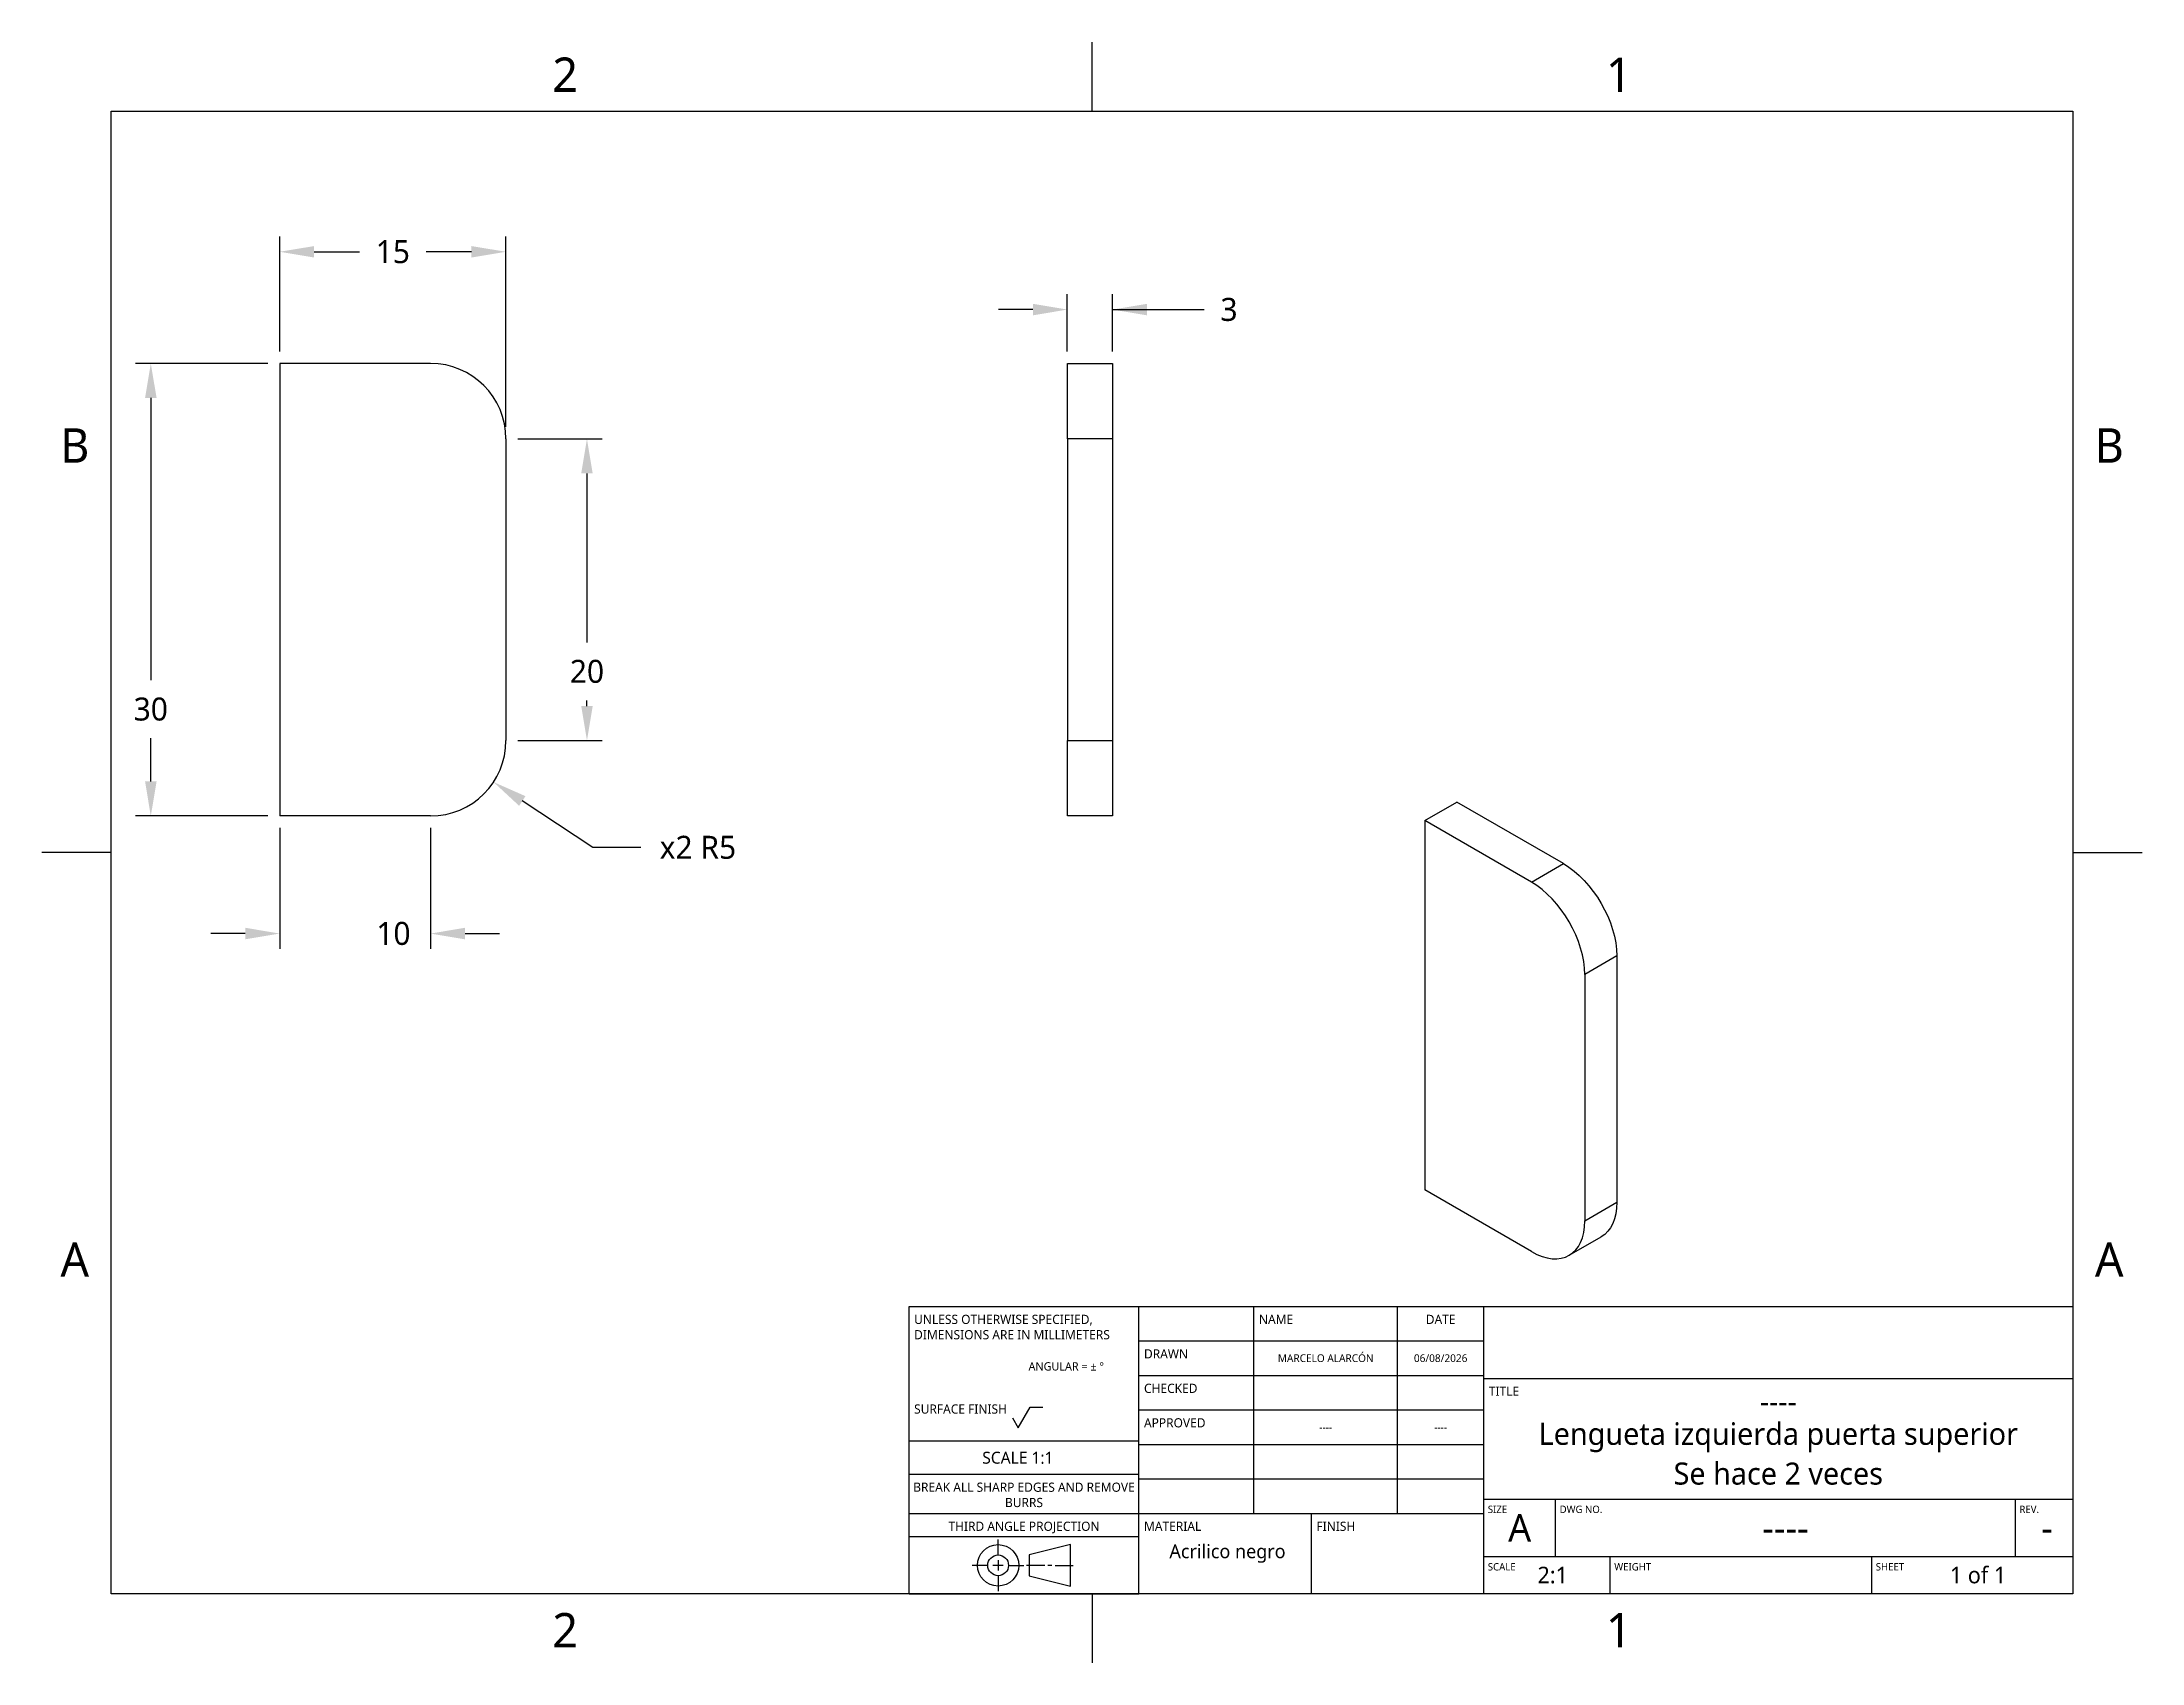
# Model space of a CAD drawing. Extents: x 1 to 279, y 0 to 215.
import ezdxf

# ---------------------------------------------------------------- set-up
doc = ezdxf.new("R2010")
doc.units = 0
doc.header["$LTSCALE"] = 0.5
doc.header["$MEASUREMENT"] = 0
doc.header["$PDMODE"] = 33
doc.header["$PDSIZE"] = 1
doc.layers.get('DEFPOINTS').update_dxf_attribs({"linetype": 'CONTINUOUS'})
for name, color, linetype in [('ANNOTATION_TEXT', 7, 'CONTINUOUS'), ('BORDER_FRAME', 7, 'CONTINUOUS'), ('BORDER_ZONES', 7, 'CONTINUOUS'), ('TANGENT_LINES', 7, 'CONTINUOUS'), ('TITLE_BLOCK', 7, 'CONTINUOUS'), ('VISIBLE', 7, 'CONTINUOUS')]:
    doc.layers.add(name, color=color, linetype=linetype)
doc.styles.add('ONSHAPE-STANDARD', font='NotoSans-Regular.ttf')
doc.styles.add('ONSHAPE-STANDARD-DIMENSION', font='')
doc.styles.add('ONSHAPE-STANDARD-FIELDS', font='')
doc.styles.get('ONSHAPE-STANDARD-DIMENSION').set_extended_font_data('Noto Sans')
doc.styles.get('ONSHAPE-STANDARD-FIELDS').set_extended_font_data('Noto Sans')
doc.dimstyles.new('ONSHAPE-STANDARD$0', dxfattribs={"dimscale": 25.4, "dimtxt": 0.12, "dimasz": 0.18, "dimexe": 0.08, "dimexo": 0.0625, "dimgap": 0.09, "dimtad": 0, "dimtih": 1, "dimtoh": 1, "dimlfac": 25.4, "dimzin": 11, "dimtxsty": 'ONSHAPE-STANDARD-DIMENSION', "dimcen": 0.09, "dimclrd": 7, "dimclre": 7, "dimclrt": 7, "dimadec": 1, "dimazin": 3, "dimtfac": 1, "dimtofl": 0, "dimtmove": 0, "dimatfit": 3, "dimtolj": 1, "dimtzin": 11})
doc.dimstyles.new('ONSHAPE-STANDARD$4', dxfattribs={"dimscale": 25.4, "dimtxt": 0.12, "dimasz": 0.18, "dimexe": 0.08, "dimexo": 0.0625, "dimgap": 0.09, "dimtad": 0, "dimtih": 1, "dimtoh": 1, "dimlfac": 25.4, "dimzin": 11, "dimtxsty": 'ONSHAPE-STANDARD-DIMENSION', "dimcen": 0, "dimclrd": 7, "dimclre": 7, "dimclrt": 7, "dimadec": 1, "dimazin": 3, "dimtfac": 1, "dimtofl": 0, "dimtmove": 0, "dimatfit": 3, "dimtolj": 1, "dimtzin": 11})

# ---------------------------------------------------------------- blocks, each defined once
blk = doc.blocks.new('*D1')
at = {"layer": 'ANNOTATION_TEXT', "color": 7}
for p, q in [((30.89, 172.79), (13.36, 172.79)), ((15.39, 168.22), (15.39, 130.79)), ((15.39, 117.37), (15.39, 123.1)), ((30.89, 112.79), (13.36, 112.79))]:
    blk.add_line(p, q, dxfattribs=at)
for points in [[(16.16, 168.22), (14.63, 168.22), (15.39, 172.79)], [(14.63, 117.37), (16.16, 117.37), (15.39, 112.79)]]:
    blk.add_solid(points, dxfattribs=at)
at = {"layer": 'DEFPOINTS', "color": 0}
for p in [(32.48, 172.79), (15.39, 112.79), (15.39, 112.79), (32.48, 112.79)]:
    blk.add_point(p, dxfattribs=at)
at = {"layer": 'ANNOTATION_TEXT', "color": 7, "insert": (15.39, 126.95), "char_height": 3.048, "attachment_point": 5, "style": 'ONSHAPE-STANDARD-DIMENSION'}
blk.add_mtext('\\A1;30', dxfattribs=at)
blk = doc.blocks.new('*D2')
at = {"layer": 'ANNOTATION_TEXT', "color": 7}
for p, q in [((32.48, 111.21), (32.48, 95.17)), ((52.48, 111.21), (52.48, 95.17)), ((27.91, 97.2), (23.33, 97.2)), ((57.05, 97.2), (61.62, 97.2))]:
    blk.add_line(p, q, dxfattribs=at)
for points in [[(27.91, 96.44), (27.91, 97.97), (32.48, 97.2)], [(57.05, 97.97), (57.05, 96.44), (52.48, 97.2)]]:
    blk.add_solid(points, dxfattribs=at)
at = {"layer": 'DEFPOINTS', "color": 0}
for p in [(32.48, 112.79), (52.48, 112.79), (32.48, 97.2), (32.48, 97.2)]:
    blk.add_point(p, dxfattribs=at)
at = {"layer": 'ANNOTATION_TEXT', "color": 7, "insert": (47.56, 97.2), "char_height": 3.048, "attachment_point": 5, "style": 'ONSHAPE-STANDARD-DIMENSION'}
blk.add_mtext('\\A1;10', dxfattribs=at)
blk = doc.blocks.new('*D3')
at = {"layer": 'ANNOTATION_TEXT', "color": 7}
for p, q in [((74.01, 108.62), (64.65, 114.78)), ((80.38, 108.62), (74.01, 108.62))]:
    blk.add_line(p, q, dxfattribs=at)
blk.add_solid([(65.07, 115.42), (64.23, 114.14), (60.83, 117.29)], dxfattribs=at)
at = {"layer": 'DEFPOINTS', "color": 0}
for p in [(52.48, 122.79), (60.83, 117.29)]:
    blk.add_point(p, dxfattribs=at)
at = {"layer": 'ANNOTATION_TEXT', "color": 7, "insert": (87.93, 108.62), "char_height": 3.048, "attachment_point": 5, "style": 'ONSHAPE-STANDARD-DIMENSION'}
blk.add_mtext('\\A1;x2 R5', dxfattribs=at)
blk = doc.blocks.new('*D4')
at = {"layer": 'ANNOTATION_TEXT', "color": 7}
for p, q in [((136.91, 174.38), (136.91, 181.97)), ((142.91, 174.38), (142.91, 181.97)), ((132.34, 179.94), (127.77, 179.94)), ((142.91, 179.94), (155.06, 179.94)), ((147.49, 179.94), (152.06, 179.94))]:
    blk.add_line(p, q, dxfattribs=at)
for points in [[(132.34, 179.17), (132.34, 180.7), (136.91, 179.94)], [(147.49, 180.7), (147.49, 179.17), (142.91, 179.94)]]:
    blk.add_solid(points, dxfattribs=at)
at = {"layer": 'DEFPOINTS', "color": 0}
for p in [(142.91, 179.94), (142.91, 179.94), (136.91, 172.79), (142.91, 172.79)]:
    blk.add_point(p, dxfattribs=at)
at = {"layer": 'ANNOTATION_TEXT', "color": 7, "insert": (158.35, 179.94), "char_height": 3.048, "attachment_point": 5, "style": 'ONSHAPE-STANDARD-DIMENSION'}
blk.add_mtext('\\A1;3', dxfattribs=at)
blk = doc.blocks.new('*D5')
at = {"layer": 'ANNOTATION_TEXT', "color": 7}
for p, q in [((64.07, 162.79), (75.25, 162.79)), ((73.22, 158.22), (73.22, 135.79)), ((73.22, 127.37), (73.22, 128.1)), ((64.07, 122.79), (75.25, 122.79))]:
    blk.add_line(p, q, dxfattribs=at)
for points in [[(73.98, 158.22), (72.46, 158.22), (73.22, 162.79)], [(72.46, 127.37), (73.98, 127.37), (73.22, 122.79)]]:
    blk.add_solid(points, dxfattribs=at)
at = {"layer": 'DEFPOINTS', "color": 0}
for p in [(62.48, 162.79), (62.48, 122.79), (73.22, 122.79), (73.22, 122.79)]:
    blk.add_point(p, dxfattribs=at)
at = {"layer": 'ANNOTATION_TEXT', "color": 7, "insert": (73.22, 131.95), "char_height": 3.048, "attachment_point": 5, "style": 'ONSHAPE-STANDARD-DIMENSION'}
blk.add_mtext('\\A1;20', dxfattribs=at)
blk = doc.blocks.new('*D6')
at = {"layer": 'ANNOTATION_TEXT', "color": 7}
for p, q in [((32.48, 174.38), (32.48, 189.63)), ((62.48, 164.38), (62.48, 189.63)), ((37.05, 187.6), (43.07, 187.6)), ((57.91, 187.6), (51.89, 187.6))]:
    blk.add_line(p, q, dxfattribs=at)
for points in [[(37.05, 188.36), (37.05, 186.84), (32.48, 187.6)], [(57.91, 186.84), (57.91, 188.36), (62.48, 187.6)]]:
    blk.add_solid(points, dxfattribs=at)
at = {"layer": 'DEFPOINTS', "color": 0}
for p in [(32.48, 187.6), (32.48, 187.6), (32.48, 172.79), (62.48, 162.79)]:
    blk.add_point(p, dxfattribs=at)
at = {"layer": 'ANNOTATION_TEXT', "color": 7, "insert": (47.48, 187.6), "char_height": 3.048, "attachment_point": 5, "style": 'ONSHAPE-STANDARD-DIMENSION'}
blk.add_mtext('\\A1;15', dxfattribs=at)

msp = doc.modelspace()

# ---------------------------------------------------------------- linework, layer by layer
at = {"layer": 'BORDER_FRAME'}
for p, q in [((10.135, 9.652), (10.135, 206.248)), ((10.135, 206.248), (270.231, 206.248)), ((270.231, 206.248), (270.231, 9.652)), ((270.231, 9.652), (10.135, 9.652))]:
    msp.add_line(p, q, dxfattribs=at)
at = {"layer": 'BORDER_ZONES'}
for p, q in [((140.183, 206.248), (140.183, 215.417)), ((10.135, 107.95), (0.965, 107.95)), ((270.231, 107.95), (279.4, 107.95)), ((140.183, 9.652), (140.183, 0.483))]:
    msp.add_line(p, q, dxfattribs=at)
at = {"layer": 'TANGENT_LINES'}
for p, q in [((142.914, 162.794), (136.914, 162.794)), ((136.914, 122.794), (142.914, 122.794)), ((198.449, 104.025), (202.692, 106.474)), ((209.763, 94.227), (205.52, 91.777)), ((205.52, 59.118), (209.763, 61.567))]:
    msp.add_line(p, q, dxfattribs=at)
at = {"layer": 'TITLE_BLOCK'}
for p, q in [((115.926, 9.652), (115.926, 47.752)), ((115.926, 47.752), (146.406, 47.752)), ((146.406, 9.652), (146.406, 47.752)), ((146.406, 47.752), (192.126, 47.752)), ((161.646, 20.32), (161.646, 47.752)), ((180.696, 20.32), (180.696, 47.752)), ((192.126, 9.652), (192.126, 47.752)), ((192.126, 47.752), (270.231, 47.752)), ((146.406, 43.18), (192.126, 43.18)), ((146.406, 38.608), (192.126, 38.608)), ((192.126, 38.227), (270.231, 38.227)), ((130.404, 31.649), (132.004, 34.421)), ((132.004, 34.421), (133.68, 34.421)), ((146.406, 34.036), (192.126, 34.036)), ((129.642, 32.969), (130.404, 31.649)), ((115.926, 29.921), (146.406, 29.921)), ((146.406, 29.464), (192.126, 29.464)), ((115.926, 25.502), (146.406, 25.502)), ((146.406, 24.892), (192.126, 24.892)), ((115.926, 20.32), (146.406, 20.32)), ((146.406, 20.32), (192.126, 20.32)), ((169.266, 9.652), (169.266, 20.32)), ((192.126, 22.225), (270.231, 22.225)), ((201.651, 14.605), (201.651, 22.225)), ((262.611, 14.605), (262.611, 22.225)), ((115.926, 17.272), (146.406, 17.272)), ((127.737, 14.803), (127.737, 16.861)), ((127.737, 14.117), (127.737, 12.746)), ((137.338, 16.175), (131.851, 14.803)), ((131.851, 14.803), (131.851, 12.06)), ((137.338, 10.688), (137.338, 16.175)), ((192.126, 14.605), (270.231, 14.605)), ((208.89, 9.652), (208.89, 14.605)), ((243.561, 9.652), (243.561, 14.605)), ((126.365, 13.432), (124.308, 13.432)), ((128.422, 13.432), (127.051, 13.432)), ((127.737, 12.06), (127.737, 10.003)), ((129.108, 13.432), (131.166, 13.432)), ((133.909, 13.432), (131.508, 13.432)), ((131.851, 12.06), (137.338, 10.688)), ((134.869, 13.432), (134.32, 13.432)), ((135.28, 13.432), (137.681, 13.432)), ((115.926, 9.652), (146.406, 9.652))]:
    msp.add_line(p, q, dxfattribs=at)
for radius in [2.743, 1.372]:
    msp.add_circle((127.737, 13.432), radius, dxfattribs=at)
at = {"layer": 'VISIBLE'}
for p, q in [((32.479, 172.794), (32.479, 112.794)), ((52.479, 172.794), (32.479, 172.794)), ((136.914, 172.794), (142.914, 172.794)), ((136.914, 162.794), (136.914, 172.794)), ((142.914, 172.794), (142.914, 162.794)), ((62.479, 162.794), (62.479, 122.794)), ((136.914, 162.794), (136.914, 122.794)), ((142.914, 162.794), (142.914, 122.794)), ((136.914, 112.794), (136.914, 122.794)), ((142.914, 122.794), (142.914, 112.794)), ((184.307, 112.19), (188.549, 114.639)), ((202.692, 106.474), (188.549, 114.639)), ((52.479, 112.794), (32.479, 112.794)), ((142.914, 112.794), (136.914, 112.794)), ((198.449, 104.025), (184.307, 112.19)), ((184.307, 112.19), (184.307, 63.2)), ((209.763, 94.227), (209.763, 61.567)), ((205.52, 91.777), (205.52, 59.118)), ((198.449, 55.035), (184.307, 63.2)), ((203.449, 54.54), (207.692, 56.989))]:
    msp.add_line(p, q, dxfattribs=at)
for centre, start, end in [((52.479, 162.794), 0, 90), ((52.479, 122.794), 270, 0)]:
    msp.add_arc(centre, 10, start, end, dxfattribs=at)
at = {"layer": 'VISIBLE', "extrusion": (0, 0, -1)}
for centre, start_param, end_param in [((202.692, 98.309), 0.7853982, 2.3561945), ((202.692, 65.65), 2.3561945, 3.1415927)]:
    msp.add_ellipse(centre, major_axis=(-5, 8.66), ratio=0.5773503, start_param=start_param, end_param=end_param, dxfattribs=at)
at = {"layer": 'VISIBLE'}
for centre, start_param, end_param in [((198.449, 95.86), 0.7853982, 2.3561945), ((198.449, 63.2), 11.7809725, 13.3517688)]:
    msp.add_ellipse(centre, major_axis=(5, -8.66), ratio=0.5773503, start_param=start_param, end_param=end_param, dxfattribs=at)

# ---------------------------------------------------------------- texts
at = {"layer": 'BORDER_ZONES', "char_height": 4.572, "attachment_point": 5, "style": 'ONSHAPE-STANDARD'}
for s, insert in [('2', (70.333, 211.074)), ('1', (210.033, 211.074)), ('B', (5.309, 161.925)), ('B', (275.057, 161.925)), ('A', (5.309, 53.975)), ('A', (275.057, 53.975)), ('2', (70.333, 4.826)), ('1', (210.033, 4.826))]:
    msp.add_mtext(s, dxfattribs=dict(at, insert=insert))
at = {"layer": 'TITLE_BLOCK'}
for s, insert, char_height, width, attachment_point, style in [('UNLESS OTHERWISE SPECIFIED, DIMENSIONS ARE IN MILLIMETERS', (116.596, 46.655), 1.2192, 29.8704, 1, 'ONSHAPE-STANDARD'), ('NAME', (162.316, 46.655), 1.2192, 18.669, 1, 'ONSHAPE-STANDARD'), ('DATE', (186.411, 46.655), 1.2192, 11.2014, 2, 'ONSHAPE-STANDARD'), ('DRAWN', (147.076, 42.083), 1.2192, 14.9352, 1, 'ONSHAPE-STANDARD'), ('^JANGULAR = ± °^J', (131.769, 42.192), 1.09728, 14.9352, 1, 'ONSHAPE-STANDARD'), ('MARCELO ALARCÓN', (171.171, 40.894), 1.02413, 19.05, 5, 'ONSHAPE-STANDARD-FIELDS'), ('06/08/2026', (186.411, 40.894), 1.0241, 11.43, 5, 'ONSHAPE-STANDARD-FIELDS'), ('CHECKED', (147.076, 37.511), 1.2192, 14.9352, 1, 'ONSHAPE-STANDARD'), ('TITLE', (192.796, 37.13), 1.2192, 9.3345, 1, 'ONSHAPE-STANDARD'), ('SURFACE FINISH', (116.596, 34.768), 1.2192, 14.9352, 1, 'ONSHAPE-STANDARD'), ('----', (231.178, 35.179), 2.9261, 70.485, 5, 'ONSHAPE-STANDARD-FIELDS'), ('APPROVED', (147.076, 32.939), 1.2192, 14.9352, 1, 'ONSHAPE-STANDARD'), ('----', (171.171, 31.75), 1.0241, 19.05, 5, 'ONSHAPE-STANDARD-FIELDS'), ('----', (186.411, 31.75), 1.0241, 11.43, 5, 'ONSHAPE-STANDARD-FIELDS'), ('Lengueta izquierda puerta superior', (231.178, 30.378), 2.92608, 70.485, 5, 'ONSHAPE-STANDARD-FIELDS'), ('{\\fNoto Sans|b0|i0|c0|p0;\\W8.76135;  }SCALE 1:1', (116.23, 28.495), 1.58496, 29.8704, 1, 'ONSHAPE-STANDARD'), ('Se hace 2 veces', (231.178, 25.578), 2.92608, 70.485, 5, 'ONSHAPE-STANDARD-FIELDS'), ('BREAK ALL SHARP EDGES AND REMOVE BURRS', (131.166, 24.404), 1.2192, 29.8704, 2, 'ONSHAPE-STANDARD'), ('SIZE', (192.662, 21.347), 0.9754, 9.3345, 1, 'ONSHAPE-STANDARD'), ('A', (196.888, 18.415), 3.658, 9.525, 5, 'ONSHAPE-STANDARD-FIELDS'), ('DWG NO.', (202.187, 21.347), 0.9754, 59.7408, 1, 'ONSHAPE-STANDARD'), ('REV.', (263.147, 21.347), 0.9754, 7.4676, 1, 'ONSHAPE-STANDARD'), ('THIRD ANGLE PROJECTION', (131.166, 19.223), 1.2192, 29.8704, 2, 'ONSHAPE-STANDARD'), ('MATERIAL', (147.076, 19.223), 1.2192, 22.4028, 1, 'ONSHAPE-STANDARD'), ('FINISH', (169.936, 19.223), 1.2192, 22.4028, 1, 'ONSHAPE-STANDARD'), ('----', (232.131, 18.415), 3.6576, 60.96, 5, 'ONSHAPE-STANDARD-FIELDS'), ('-', (266.802, 18.415), 3.658, 6.858, 5, 'ONSHAPE-STANDARD-FIELDS'), (' Acrilico negro', (157.836, 14.986), 1.8288, 22.86, 5, 'ONSHAPE-STANDARD-FIELDS'), ('SCALE', (192.662, 13.727), 0.9754, 16.42872, 1, 'ONSHAPE-STANDARD'), ('2:1', (201.27, 12.129), 2.1946, 15.24, 5, 'ONSHAPE-STANDARD-FIELDS'), ('WEIGHT', (209.426, 13.727), 0.9754, 33.97758, 1, 'ONSHAPE-STANDARD'), ('SHEET', (244.097, 13.727), 0.9754, 26.1366, 1, 'ONSHAPE-STANDARD'), ('1 of 1', (257.658, 12.129), 2.1946, 25.146, 5, 'ONSHAPE-STANDARD-FIELDS')]:
    msp.add_mtext(s, dxfattribs=dict(at, insert=insert, char_height=char_height, width=width, attachment_point=attachment_point, style=style))

# ---------------------------------------------------------------- dimensions: what is measured, and where the dimension line sits
at = {"layer": 'ANNOTATION_TEXT'}
dim = msp.add_linear_dim(base=(32.479, 187.601), p1=(62.479, 162.794), p2=(32.479, 172.794), dimstyle='ONSHAPE-STANDARD$0', override={"dimscale": 25.4, "dimlfac": 0.5, "dimpost": ''}, dxfattribs=at)
dim.commit()
dim.dimension.update_dxf_attribs({"geometry": '*D6', "text_midpoint": (47.479, 187.601), "dimtype": 160})
for base, p1, p2, angle, picture, middle in [((142.914, 179.935), (136.914, 172.794, 5), (142.914, 172.794, 5), 0, '*D4', (158.347, 179.935)), ((15.393, 112.794), (32.479, 172.794), (32.479, 112.794), 270, '*D1', (15.393, 126.946)), ((73.22, 122.794), (62.479, 162.794), (62.479, 122.794), 270, '*D5', (73.22, 131.946)), ((32.479, 97.204), (52.479, 112.794), (32.479, 112.794), 180, '*D2', (47.557, 97.204))]:
    dim = msp.add_linear_dim(base=base, p1=p1, p2=p2, angle=angle, dimstyle='ONSHAPE-STANDARD$0', override={"dimscale": 25.4, "dimlfac": 0.5, "dimpost": ''}, dxfattribs=at)
    dim.commit()
    dim.dimension.update_dxf_attribs({"geometry": picture, "text_midpoint": middle, "dimtype": 161})
dim = msp.add_radius_dim(center=(52.479, 122.794), mpoint=(60.831, 117.294), dimstyle='ONSHAPE-STANDARD$4', override={"dimscale": 25.4, "dimexe": 0.08, "dimlfac": 0.5, "dimpost": 'x2 R<>', "dimse1": 0, "dimtofl": 0, "dimtmove": 0, "dimatfit": 0}, dxfattribs=at)
dim.commit()
dim.dimension.update_dxf_attribs({"geometry": '*D3', "text_midpoint": (87.934, 108.616), "dimtype": 164})

doc.saveas('drawing.dxf')
